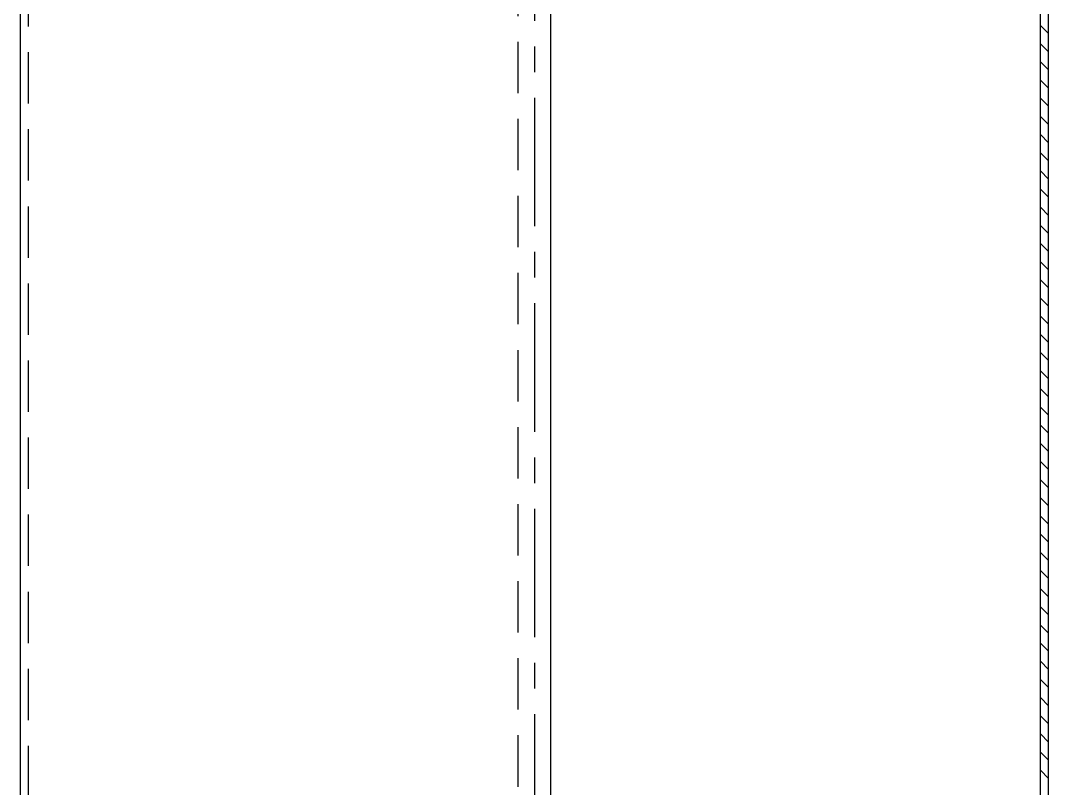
# Model space of a CAD drawing. Extents: x -205 to 175, y -979 to 175.
# Drawn here: x -127 to 127, y -594.9 to -405.1 of the extents above; entities that cross this region are included whole.
import ezdxf

# ---------------------------------------------------------------- set-up
doc = ezdxf.new("R2010")
doc.units = 0
doc.linetypes.add('CENTER', pattern=[50.8, 31.75, -6.35, 6.35, -6.35])
doc.linetypes.add('DASHED', pattern=[19.05, 12.7, -6.35])
doc.layers.get('0').update_dxf_attribs({"linetype": 'CONTINUOUS'})
doc.layers.add('CENTER', color=1, linetype='CENTER')

# ---------------------------------------------------------------- blocks, each defined once
blk = doc.blocks.new('*X1')
at = {"color": 0, "linetype": 'CONTINUOUS'}
for p, q in [((127, -408.32), (125, -406.32)), ((127, -412.81), (125, -410.81)), ((127, -417.3), (125, -415.3)), ((127, -421.79), (125, -419.79)), ((127, -426.28), (125, -424.28)), ((127, -430.78), (125, -428.78)), ((127, -435.27), (125, -433.27)), ((127, -439.76), (125, -437.76)), ((127, -444.25), (125, -442.25)), ((127, -448.74), (125, -446.74)), ((127, -453.23), (125, -451.23)), ((127, -457.72), (125, -455.72)), ((127, -462.21), (125, -460.21)), ((127, -466.7), (125, -464.7)), ((127, -471.19), (125, -469.19)), ((127, -475.68), (125, -473.68)), ((127, -480.17), (125, -478.17)), ((127, -484.66), (125, -482.66)), ((127, -489.15), (125, -487.15)), ((127, -493.64), (125, -491.64)), ((127, -498.13), (125, -496.13)), ((127, -502.62), (125, -500.62)), ((127, -507.11), (125, -505.11)), ((127, -511.6), (125, -509.6)), ((127, -516.09), (125, -514.09)), ((127, -520.58), (125, -518.58)), ((127, -525.07), (125, -523.07)), ((127, -529.56), (125, -527.56)), ((127, -534.05), (125, -532.05)), ((127, -538.54), (125, -536.54)), ((127, -543.03), (125, -541.03)), ((127, -547.52), (125, -545.52)), ((127, -552.01), (125, -550.01)), ((127, -556.5), (125, -554.5)), ((127, -560.99), (125, -558.99)), ((127, -565.48), (125, -563.48)), ((127, -569.97), (125, -567.97)), ((127, -574.46), (125, -572.46)), ((127, -578.95), (125, -576.95)), ((127, -583.44), (125, -581.44)), ((127, -587.93), (125, -585.93)), ((127, -592.42), (125, -590.42))]:
    blk.add_line(p, q, dxfattribs=at)

msp = doc.modelspace()

# ---------------------------------------------------------------- linework, layer by layer
at = {"color": 3, "linetype": 'DASHED'}
for p, q in [((-4, -784.97), (-4, -307)), ((-125, -787.56), (-125, -380.33))]:
    msp.add_line(p, q, dxfattribs=at)
at = {"color": 7, "linetype": 'CONTINUOUS'}
for p, q in [((4, -784.97), (4, -307)), ((-127, -761.71), (-127, -379.09)), ((125, -758.6), (125, -380.33)), ((127, -758.6), (127, -379.09))]:
    msp.add_line(p, q, dxfattribs=at)
at = {"layer": 'CENTER', "color": 1, "linetype": 'CENTER'}
msp.add_line((0, -220.97), (0, -943), dxfattribs=at)

# ---------------------------------------------------------------- block references
at = {"color": 7, "linetype": 'CONTINUOUS'}
msp.add_blockref('*X1', (0, 0), dxfattribs=at)

doc.saveas('drawing.dxf')
